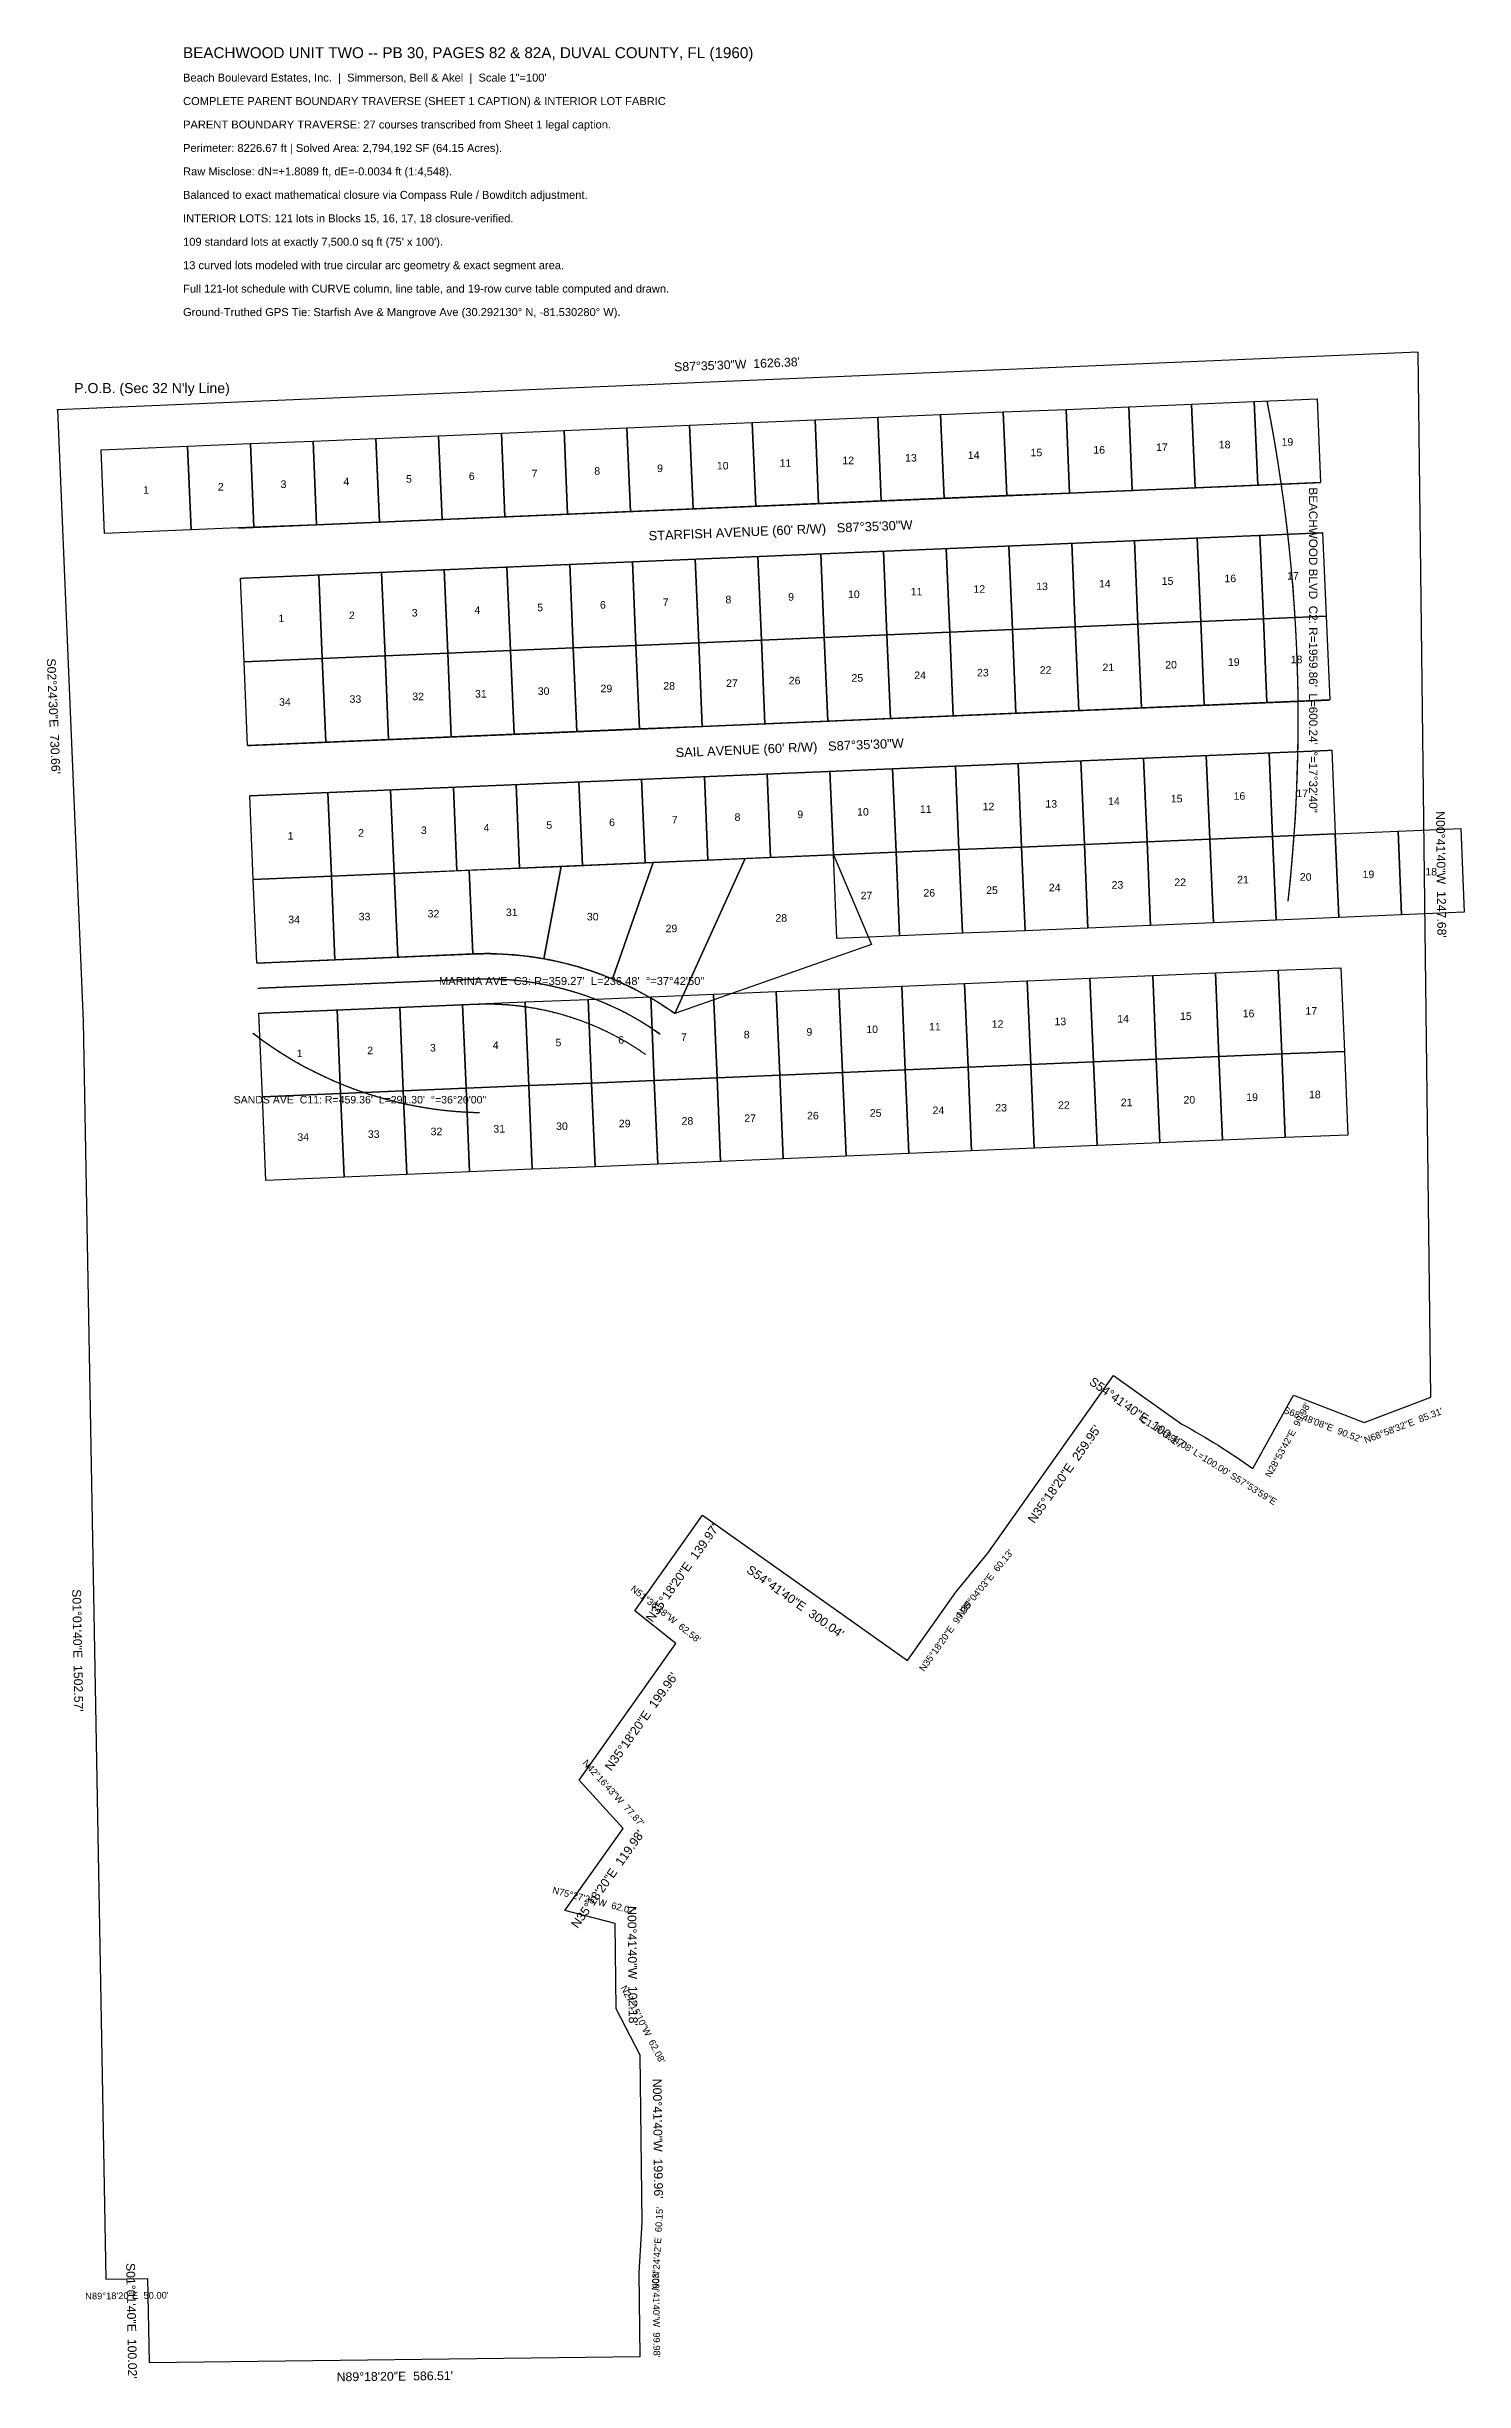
# Model space of a CAD drawing. Extents: x -13 to 3646, y -2354 to 434.
# Drawn here: x -13 to 1680, y -2354 to 434 of the extents above; entities that cross this region are included whole.
import ezdxf
from ezdxf.enums import TextEntityAlignment as Align

# ---------------------------------------------------------------- set-up
doc = ezdxf.new("R2010")
doc.units = 0
for name, pattern in [('DASHED', [0.75, 0.5, -0.25]), ('ROT_-14.53', [0]), ('ROT_-21.21', [0]), ('ROT_-32.11', [0]), ('ROT_-35.32', [0]), ('ROT_-38.38', [0]), ('ROT_-47.71', [0]), ('ROT_-62.74', [0]), ('ROT_-87.59', [0]), ('ROT_-88.97', [0]), ('ROT_-89.31', [0]), ('ROT_0.68', [0]), ('ROT_2.41', [0]), ('ROT_2.42', [0]), ('ROT_21.01', [0]), ('ROT_270.00', [0]), ('ROT_50.92', [0]), ('ROT_54.69', [0]), ('ROT_61.10', [0]), ('ROT_86.59', [0])]:
    doc.linetypes.add(name, pattern=pattern)
for name, color, linetype in [('BOUNDARY', 7, 'CONTINUOUS'), ('CONTROL', 1, 'CONTINUOUS'), ('CURVE', 6, 'CONTINUOUS'), ('DIM-LABELS', 3, 'CONTINUOUS'), ('LOT_LINE', 4, 'CONTINUOUS'), ('ROW_STREET', 2, 'DASHED'), ('TEXT-LABELS', 7, 'CONTINUOUS'), ('TITLEBLOCK', 2, 'CONTINUOUS')]:
    doc.layers.add(name, color=color, linetype=linetype)
doc.styles.get("Standard").update_dxf_attribs({"font": 'Arial'})

msp = doc.modelspace()

# ---------------------------------------------------------------- linework, layer by layer
at = {"layer": 'BOUNDARY'}
for p, q in [((1624.9328, 68.6992), (0, 0)), ((1640.0575, -1178.8847), (1624.9328, 68.6992)), ((0, 0), (30.6966, -730.0154)), ((30.6966, -730.0154), (57.6431, -2232.344)), ((1111.0134, -1365.3215), (1261.277, -1153.1975)), ((1261.277, -1153.1975), (1343.0158, -1211.1057)), ((1427.7109, -1264.2573), (1476.0315, -1176.7286)), ((1476.0315, -1176.7286), (1560.4174, -1209.4759)), ((1560.4174, -1209.4759), (1640.0575, -1178.8847)), ((689.5815, -1434.361), (770.4927, -1320.1404)), ((770.4927, -1320.1404), (1015.3173, -1493.5874)), ((1073.111, -1412.0012), (1111.0134, -1365.3215)), ((1015.3173, -1493.5874), (1073.111, -1412.0012)), ((738.64, -1473.2159), (689.5815, -1434.361)), ((623.0526, -1636.3882), (738.64, -1473.2159)), ((675.4452, -1693.9931), (623.0526, -1636.3882)), ((606.0928, -1791.8965), (675.4452, -1693.9931)), ((666.174, -1807.4691), (606.0928, -1791.8965)), ((667.4126, -1909.6391), (666.174, -1807.4691)), ((695.8446, -1964.8232), (667.4126, -1909.6391)), ((698.2686, -2164.7645), (695.8446, -1964.8232)), ((694.6884, -2224.8047), (698.2686, -2164.7645)), ((695.9004, -2324.7753), (694.6884, -2224.8047)), ((57.6431, -2232.344), (107.6395, -2231.749)), ((107.6395, -2231.749), (109.4332, -2331.7549)), ((109.4332, -2331.7549), (695.9004, -2324.7753))]:
    msp.add_line(p, q, dxfattribs=at)
msp.add_lwpolyline([(1343.0158, -1211.1057), (1348.4758, -1214.1443), (1353.9145, -1217.221), (1359.3315, -1220.3357), (1364.7266, -1223.4881), (1370.0996, -1226.6782), (1375.4501, -1229.9057), (1380.778, -1233.1706), (1386.0829, -1236.4726), (1391.3645, -1239.8116), (1396.6228, -1243.1875), (1401.8573, -1246.6), (1407.0678, -1250.049), (1412.2541, -1253.5343), (1417.4159, -1257.0558), (1422.553, -1260.6133), (1427.665, -1264.2066)], dxfattribs=at)
at = {"layer": 'CONTROL'}
msp.add_point((0, 0), dxfattribs=at)
at = {"layer": 'CURVE'}
for points in [[(1444.326, 10.7014), (1449.018, -13.8595), (1453.3962, -38.4783), (1457.4599, -63.1509), (1461.2085, -87.8734), (1464.6414, -112.6417), (1467.7581, -137.4517), (1470.5579, -162.2995), (1473.0405, -187.1811), (1475.2054, -212.0922), (1477.0524, -237.029), (1478.581, -261.9873), (1479.7911, -286.963), (1480.6825, -311.9522), (1481.2549, -336.9507), (1481.5084, -361.9545), (1481.4428, -386.9594), (1481.0582, -411.9615), (1480.3547, -436.9567), (1479.3323, -461.9408), (1477.9913, -486.9099), (1476.3318, -511.8598), (1474.3541, -536.7866), (1472.0585, -561.686), (1469.4455, -586.5542)], [(497.2611, -679.705), (507.1103, -679.4259), (516.9634, -679.4171), (526.8131, -679.6784), (536.6519, -680.2098), (546.4724, -681.0107), (556.2673, -682.0807), (566.0291, -683.4189), (575.7506, -685.0242), (585.4244, -686.8956), (595.0433, -689.0315), (604.5999, -691.4304), (614.0872, -694.0905), (623.498, -697.0098), (632.8251, -700.186), (642.0617, -703.6168), (651.2007, -707.2996), (660.2353, -711.2316), (669.1586, -715.4099), (677.964, -719.8314), (686.6449, -724.4926), (695.1946, -729.3902), (703.6069, -734.5204), (711.8753, -739.8793), (719.9936, -745.4629)], [(503.9844, -839.5636), (489.4295, -839.0434), (474.8984, -838.0619), (460.4057, -836.6203), (445.9659, -834.72), (431.5937, -832.3629), (417.3034, -829.5513), (403.1095, -826.2882), (389.0261, -822.5767), (375.0674, -818.4206), (361.2476, -813.8241), (347.5804, -808.7918), (334.0795, -803.3287), (320.7587, -797.4404), (307.6312, -791.1328), (294.7103, -784.4121), (282.009, -777.2853), (269.5399, -769.7593), (257.3157, -761.8419), (245.3487, -753.5409), (233.6508, -744.8647)], [(1343.0158, -1211.1057), (1348.4758, -1214.1443), (1353.9145, -1217.221), (1359.3315, -1220.3357), (1364.7266, -1223.4881), (1370.0996, -1226.6782), (1375.4501, -1229.9057), (1380.778, -1233.1706), (1386.0829, -1236.4726), (1391.3645, -1239.8116), (1396.6228, -1243.1875), (1401.8573, -1246.6), (1407.0678, -1250.049), (1412.2541, -1253.5343), (1417.4159, -1257.0558), (1422.553, -1260.6133), (1427.665, -1264.2066)]]:
    msp.add_lwpolyline(points, dxfattribs=at)
at = {"layer": 'LOT_LINE'}
for points in [[(1129.6043, -2.5352), (1204.538, 0.6164), (1208.7401, -99.2953), (1133.8064, -102.4468)], [(1204.538, 0.6164), (1279.4718, 3.768), (1283.6739, -96.1437), (1208.7401, -99.2953)], [(1279.4718, 3.768), (1354.4055, 6.9195), (1358.6076, -92.9921), (1283.6739, -96.1437)], [(1354.4055, 6.9195), (1429.3393, 10.0711), (1433.5414, -89.8406), (1358.6076, -92.9921)], [(1429.3393, 10.0711), (1504.2731, 13.2227), (1508.4751, -86.689), (1433.5414, -89.8406)], [(455.2005, -30.8993), (530.1342, -27.7478), (534.3363, -127.6594), (459.4026, -130.811)], [(530.1342, -27.7478), (605.068, -24.5962), (609.2701, -124.5079), (534.3363, -127.6594)], [(605.068, -24.5962), (680.0017, -21.4446), (684.2038, -121.3563), (609.2701, -124.5079)], [(680.0017, -21.4446), (754.9355, -18.293), (759.1376, -118.2047), (684.2038, -121.3563)], [(754.9355, -18.293), (829.8693, -15.1415), (834.0714, -115.0531), (759.1376, -118.2047)], [(829.8693, -15.1415), (904.803, -11.9899), (909.0051, -111.9016), (834.0714, -115.0531)], [(904.803, -11.9899), (979.7368, -8.8383), (983.9389, -108.75), (909.0051, -111.9016)], [(979.7368, -8.8383), (1054.6705, -5.6867), (1058.8726, -105.5984), (983.9389, -108.75)], [(1054.6705, -5.6867), (1129.6043, -2.5352), (1133.8064, -102.4468), (1058.8726, -105.5984)], [(52.0569, -47.8548), (155.4655, -43.5056), (159.6676, -143.4173), (56.259, -147.7665)], [(155.4655, -43.5056), (230.3992, -40.354), (234.6013, -140.2657), (159.6676, -143.4173)], [(230.3992, -40.354), (305.333, -37.2025), (309.5351, -137.1141), (234.6013, -140.2657)], [(305.333, -37.2025), (380.2667, -34.0509), (384.4688, -133.9626), (309.5351, -137.1141)], [(380.2667, -34.0509), (455.2005, -30.8993), (459.4026, -130.811), (384.4688, -133.9626)], [(986.4601, -168.697), (1061.3939, -165.5454), (1065.596, -265.4571), (990.6622, -268.6087)], [(1061.3939, -165.5454), (1136.3276, -162.3938), (1140.5297, -262.3055), (1065.596, -265.4571)], [(1136.3276, -162.3938), (1211.2614, -159.2423), (1215.4635, -259.1539), (1140.5297, -262.3055)], [(1211.2614, -159.2423), (1286.1951, -156.0907), (1290.3972, -256.0024), (1215.4635, -259.1539)], [(1286.1951, -156.0907), (1361.1289, -152.9391), (1365.331, -252.8508), (1290.3972, -256.0024)], [(1361.1289, -152.9391), (1436.0627, -149.7876), (1440.2647, -249.6992), (1365.331, -252.8508)], [(1436.0627, -149.7876), (1510.9964, -146.636), (1515.1985, -246.5477), (1440.2647, -249.6992)], [(312.0563, -197.0611), (386.9901, -193.9096), (391.1922, -293.8212), (316.2584, -296.9728)], [(386.9901, -193.9096), (461.9238, -190.758), (466.1259, -290.6697), (391.1922, -293.8212)], [(461.9238, -190.758), (536.8576, -187.6064), (541.0597, -287.5181), (466.1259, -290.6697)], [(536.8576, -187.6064), (611.7913, -184.4549), (615.9934, -284.3665), (541.0597, -287.5181)], [(611.7913, -184.4549), (686.7251, -181.3033), (690.9272, -281.215), (615.9934, -284.3665)], [(686.7251, -181.3033), (761.6589, -178.1517), (765.861, -278.0634), (690.9272, -281.215)], [(761.6589, -178.1517), (836.5926, -175.0001), (840.7947, -274.9118), (765.861, -278.0634)], [(836.5926, -175.0001), (911.5264, -171.8486), (915.7285, -271.7602), (840.7947, -274.9118)], [(911.5264, -171.8486), (986.4601, -168.697), (990.6622, -268.6087), (915.7285, -271.7602)], [(218.6389, -200.9901), (312.0563, -197.0611), (316.2584, -296.9728), (222.841, -300.9018)], [(1365.331, -252.8508), (1440.2647, -249.6992), (1444.4668, -349.6109), (1369.5331, -352.7625)], [(1440.2647, -249.6992), (1515.1985, -246.5477), (1519.4006, -346.4593), (1444.4668, -349.6109)], [(690.9272, -281.215), (765.861, -278.0634), (770.0631, -377.9751), (695.1293, -381.1266)], [(765.861, -278.0634), (840.7947, -274.9118), (844.9968, -374.8235), (770.0631, -377.9751)], [(840.7947, -274.9118), (915.7285, -271.7602), (919.9306, -371.6719), (844.9968, -374.8235)], [(915.7285, -271.7602), (990.6622, -268.6087), (994.8643, -368.5203), (919.9306, -371.6719)], [(990.6622, -268.6087), (1065.596, -265.4571), (1069.7981, -365.3688), (994.8643, -368.5203)], [(1065.596, -265.4571), (1140.5297, -262.3055), (1144.7318, -362.2172), (1069.7981, -365.3688)], [(1140.5297, -262.3055), (1215.4635, -259.1539), (1219.6656, -359.0656), (1144.7318, -362.2172)], [(1215.4635, -259.1539), (1290.3972, -256.0024), (1294.5993, -355.914), (1219.6656, -359.0656)], [(1290.3972, -256.0024), (1365.331, -252.8508), (1369.5331, -352.7625), (1294.5993, -355.914)], [(222.841, -300.9018), (316.2584, -296.9728), (320.4605, -396.8845), (227.0431, -400.8135)], [(316.2584, -296.9728), (391.1922, -293.8212), (395.3943, -393.7329), (320.4605, -396.8845)], [(391.1922, -293.8212), (466.1259, -290.6697), (470.328, -390.5813), (395.3943, -393.7329)], [(466.1259, -290.6697), (541.0597, -287.5181), (545.2618, -387.4298), (470.328, -390.5813)], [(541.0597, -287.5181), (615.9934, -284.3665), (620.1955, -384.2782), (545.2618, -387.4298)], [(615.9934, -284.3665), (690.9272, -281.215), (695.1293, -381.1266), (620.1955, -384.2782)], [(1222.1868, -419.0126), (1297.1206, -415.8611), (1301.3227, -515.7727), (1226.3889, -518.9243)], [(1297.1206, -415.8611), (1372.0543, -412.7095), (1376.2564, -512.6212), (1301.3227, -515.7727)], [(1372.0543, -412.7095), (1446.9881, -409.5579), (1451.1902, -509.4696), (1376.2564, -512.6212)], [(1446.9881, -409.5579), (1521.9219, -406.4063), (1526.124, -506.318), (1451.1902, -509.4696)], [(547.783, -447.3768), (622.7168, -444.2252), (626.9189, -544.1369), (551.9851, -547.2885)], [(622.7168, -444.2252), (697.6506, -441.0736), (701.8527, -540.9853), (626.9189, -544.1369)], [(697.6506, -441.0736), (772.5843, -437.9221), (776.7864, -537.8337), (701.8527, -540.9853)], [(772.5843, -437.9221), (847.5181, -434.7705), (851.7202, -534.6822), (776.7864, -537.8337)], [(847.5181, -434.7705), (922.4518, -431.6189), (926.6539, -531.5306), (851.7202, -534.6822)], [(922.4518, -431.6189), (997.3856, -428.4673), (1001.5877, -528.379), (926.6539, -531.5306)], [(997.3856, -428.4673), (1072.3193, -425.3158), (1076.5214, -525.2274), (1001.5877, -528.379)], [(1072.3193, -425.3158), (1147.2531, -422.1642), (1151.4552, -522.0759), (1076.5214, -525.2274)], [(1147.2531, -422.1642), (1222.1868, -419.0126), (1226.3889, -518.9243), (1151.4552, -522.0759)], [(229.5644, -460.7605), (322.9818, -456.8315), (327.1839, -556.7432), (233.7665, -560.6721)], [(322.9818, -456.8315), (397.9155, -453.6799), (402.1176, -553.5916), (327.1839, -556.7432)], [(397.9155, -453.6799), (472.8493, -450.5284), (477.0514, -550.44), (402.1176, -553.5916)], [(472.8493, -450.5284), (547.783, -447.3768), (551.9851, -547.2885), (477.0514, -550.44)], [(1601.0577, -503.1664), (1675.9915, -500.0149), (1680.1936, -599.9265), (1605.2598, -603.0781)], [(926.6539, -531.5306), (1001.5877, -528.379), (1005.7898, -628.2907), (930.856, -631.4423)], [(1001.5877, -528.379), (1076.5214, -525.2274), (1080.7235, -625.1391), (1005.7898, -628.2907)], [(1076.5214, -525.2274), (1151.4552, -522.0759), (1155.6573, -621.9875), (1080.7235, -625.1391)], [(1151.4552, -522.0759), (1226.3889, -518.9243), (1230.591, -618.836), (1155.6573, -621.9875)], [(1226.3889, -518.9243), (1301.3227, -515.7727), (1305.5248, -615.6844), (1230.591, -618.836)], [(1301.3227, -515.7727), (1376.2564, -512.6212), (1380.4585, -612.5328), (1305.5248, -615.6844)], [(1376.2564, -512.6212), (1451.1902, -509.4696), (1455.3923, -609.3813), (1380.4585, -612.5328)], [(1451.1902, -509.4696), (1526.124, -506.318), (1530.3261, -606.2297), (1455.3923, -609.3813)], [(1526.124, -506.318), (1601.0577, -503.1664), (1605.2598, -603.0781), (1530.3261, -606.2297)], [(233.7665, -560.6721), (327.1839, -556.7432), (331.386, -656.6548), (237.9686, -660.5838)], [(327.1839, -556.7432), (402.1176, -553.5916), (406.3197, -653.5033), (331.386, -656.6548)], [(402.1176, -553.5916), (491.7984, -549.8198), (496.0004, -649.7315), (406.3197, -653.5033)], [(491.7984, -549.8198), (601.7012, -545.1975), (581.0441, -655.4953), (574.0271, -654.3036), (566.9896, -653.2403), (559.9338, -652.3059), (552.8621, -651.5006), (545.7769, -650.8248), (538.6805, -650.2786), (531.5753, -649.8623), (524.4637, -649.5759), (517.348, -649.4196), (510.2306, -649.3935), (503.114, -649.4974), (496.0004, -649.7315)], [(601.7012, -545.1975), (711.604, -540.5752), (662.7943, -679.6311), (656.205, -676.9407), (649.5676, -674.3712), (642.8844, -671.9234), (636.1575, -669.5983), (629.3892, -667.3965), (622.5818, -665.3189), (615.7376, -663.366), (608.8587, -661.5387), (601.9477, -659.8373), (595.0067, -658.2627), (588.038, -656.8152), (581.0441, -655.4953)], [(711.604, -540.5752), (821.5069, -535.9529), (737.3314, -720.9816), (731.4857, -716.9214), (725.5667, -712.9689), (719.5764, -709.1252), (713.5169, -705.3916), (707.3901, -701.7695), (701.1981, -698.26), (694.943, -694.8643), (688.6268, -691.5835), (682.2517, -688.4188), (675.8198, -685.3711), (669.3333, -682.4416), (662.7943, -679.6311)], [(821.5069, -535.9529), (926.6539, -531.5306), (972.1729, -638.6178), (737.3314, -720.9816)], [(1457.9136, -669.3283), (1532.8473, -666.1767), (1537.0494, -766.0884), (1462.1157, -769.2399)], [(783.5098, -697.6924), (858.4435, -694.5408), (862.6456, -794.4525), (787.7119, -797.6041)], [(858.4435, -694.5408), (933.3773, -691.3893), (937.5794, -791.3009), (862.6456, -794.4525)], [(933.3773, -691.3893), (1008.311, -688.2377), (1012.5131, -788.1494), (937.5794, -791.3009)], [(1008.311, -688.2377), (1083.2448, -685.0861), (1087.4469, -784.9978), (1012.5131, -788.1494)], [(1083.2448, -685.0861), (1158.1785, -681.9345), (1162.3806, -781.8462), (1087.4469, -784.9978)], [(1158.1785, -681.9345), (1233.1123, -678.783), (1237.3144, -778.6946), (1162.3806, -781.8462)], [(1233.1123, -678.783), (1308.046, -675.6314), (1312.2481, -775.5431), (1237.3144, -778.6946)], [(1308.046, -675.6314), (1382.9798, -672.4798), (1387.1819, -772.3915), (1312.2481, -775.5431)], [(1382.9798, -672.4798), (1457.9136, -669.3283), (1462.1157, -769.2399), (1387.1819, -772.3915)], [(240.4898, -720.5308), (333.9072, -716.6018), (338.1093, -816.5135), (244.6919, -820.4425)], [(333.9072, -716.6018), (408.841, -713.4503), (413.0431, -813.3619), (338.1093, -816.5135)], [(408.841, -713.4503), (483.7747, -710.2987), (487.9768, -810.2104), (413.0431, -813.3619)], [(483.7747, -710.2987), (558.7085, -707.1471), (562.9106, -807.0588), (487.9768, -810.2104)], [(558.7085, -707.1471), (633.6423, -703.9956), (637.8444, -803.9072), (562.9106, -807.0588)], [(633.6423, -703.9956), (708.576, -700.844), (712.7781, -800.7557), (637.8444, -803.9072)], [(708.576, -700.844), (783.5098, -697.6924), (787.7119, -797.6041), (712.7781, -800.7557)], [(1162.3806, -781.8462), (1237.3144, -778.6946), (1241.5165, -878.6063), (1166.5827, -881.7579)], [(1237.3144, -778.6946), (1312.2481, -775.5431), (1316.4502, -875.4547), (1241.5165, -878.6063)], [(1312.2481, -775.5431), (1387.1819, -772.3915), (1391.384, -872.3032), (1316.4502, -875.4547)], [(1387.1819, -772.3915), (1462.1157, -769.2399), (1466.3177, -869.1516), (1391.384, -872.3032)], [(1462.1157, -769.2399), (1537.0494, -766.0884), (1541.2515, -866), (1466.3177, -869.1516)], [(487.9768, -810.2104), (562.9106, -807.0588), (567.1127, -906.9705), (492.1789, -910.122)], [(562.9106, -807.0588), (637.8444, -803.9072), (642.0464, -903.8189), (567.1127, -906.9705)], [(637.8444, -803.9072), (712.7781, -800.7557), (716.9802, -900.6673), (642.0464, -903.8189)], [(712.7781, -800.7557), (787.7119, -797.6041), (791.914, -897.5158), (716.9802, -900.6673)], [(787.7119, -797.6041), (862.6456, -794.4525), (866.8477, -894.3642), (791.914, -897.5158)], [(862.6456, -794.4525), (937.5794, -791.3009), (941.7815, -891.2126), (866.8477, -894.3642)], [(937.5794, -791.3009), (1012.5131, -788.1494), (1016.7152, -888.061), (941.7815, -891.2126)], [(1012.5131, -788.1494), (1087.4469, -784.9978), (1091.649, -884.9095), (1016.7152, -888.061)], [(1087.4469, -784.9978), (1162.3806, -781.8462), (1166.5827, -881.7579), (1091.649, -884.9095)], [(244.6919, -820.4425), (338.1093, -816.5135), (342.3114, -916.4252), (248.894, -920.3542)], [(338.1093, -816.5135), (413.0431, -813.3619), (417.2452, -913.2736), (342.3114, -916.4252)], [(413.0431, -813.3619), (487.9768, -810.2104), (492.1789, -910.122), (417.2452, -913.2736)]]:
    msp.add_lwpolyline(points, close=True, dxfattribs=at)
at = {"layer": 'ROW_STREET'}
for p, q in [((216.1177, -141.0431), (1508.4751, -86.689)), ((218.6389, -200.9901), (1510.9964, -146.636)), ((227.0431, -400.8135), (1519.4006, -346.4593)), ((229.5644, -460.7605), (1521.9219, -406.4063)), ((237.9686, -660.5838), (496.0004, -649.7315)), ((239.2292, -690.5573), (497.2611, -679.705)), ((240.4898, -720.5308), (498.5217, -709.6785))]:
    msp.add_line(p, q, dxfattribs=at)
for points in [[(1444.326, 10.7014), (1449.018, -13.8595), (1453.3962, -38.4783), (1457.4599, -63.1509), (1461.2085, -87.8734), (1464.6414, -112.6417), (1467.7581, -137.4517), (1470.5579, -162.2995), (1473.0405, -187.1811), (1475.2054, -212.0922), (1477.0524, -237.029), (1478.581, -261.9873), (1479.7911, -286.963), (1480.6825, -311.9522), (1481.2549, -336.9507), (1481.5084, -361.9545), (1481.4428, -386.9594), (1481.0582, -411.9615), (1480.3547, -436.9567), (1479.3323, -461.9408), (1477.9913, -486.9099), (1476.3318, -511.8598), (1474.3541, -536.7866), (1472.0585, -561.686), (1469.4455, -586.5542)], [(496.0004, -649.7315), (506.6721, -649.4291), (517.348, -649.4195), (528.0201, -649.7027), (538.6805, -650.2784), (549.3211, -651.1463), (559.9338, -652.3056), (570.5108, -653.7555), (581.0441, -655.4949), (591.5257, -657.5225), (601.9477, -659.8368), (612.3024, -662.4361), (622.5819, -665.3183), (632.7785, -668.4813), (642.8845, -671.9227), (652.8923, -675.64), (662.7944, -679.6303), (672.5834, -683.8907), (682.2519, -688.4179), (691.7926, -693.2085), (701.1983, -698.259), (710.462, -703.5655), (719.5767, -709.1241), (728.5355, -714.9305), (737.3317, -720.9804)], [(497.2611, -679.705), (507.1103, -679.4259), (516.9634, -679.4171), (526.8131, -679.6784), (536.6519, -680.2098), (546.4724, -681.0107), (556.2673, -682.0807), (566.0291, -683.4189), (575.7506, -685.0242), (585.4244, -686.8956), (595.0433, -689.0315), (604.5999, -691.4304), (614.0872, -694.0905), (623.498, -697.0098), (632.8251, -700.186), (642.0617, -703.6168), (651.2007, -707.2996), (660.2353, -711.2316), (669.1586, -715.4099), (677.964, -719.8314), (686.6449, -724.4926), (695.1946, -729.3902), (703.6069, -734.5204), (711.8753, -739.8793), (719.9936, -745.4629)], [(498.5217, -709.6785), (507.5485, -709.4227), (516.5788, -709.4146), (525.606, -709.6541), (534.6233, -710.1411), (543.6238, -710.8752), (552.6008, -711.8558), (561.5475, -713.0823), (570.4572, -714.5536), (579.3232, -716.2687), (588.1388, -718.2262), (596.8975, -720.4248), (605.5925, -722.8628), (614.2175, -725.5383), (622.7658, -728.4493), (631.2311, -731.5936), (639.607, -734.9689), (647.8871, -738.5726), (656.0654, -742.402), (664.1355, -746.4542), (672.0915, -750.7262), (679.9273, -755.2148), (687.6371, -759.9166), (695.2151, -764.8281), (702.6555, -769.9455)], [(503.9844, -839.5636), (489.4295, -839.0434), (474.8984, -838.0619), (460.4057, -836.6203), (445.9659, -834.72), (431.5937, -832.3629), (417.3034, -829.5513), (403.1095, -826.2882), (389.0261, -822.5767), (375.0674, -818.4206), (361.2476, -813.8241), (347.5804, -808.7918), (334.0795, -803.3287), (320.7587, -797.4404), (307.6312, -791.1328), (294.7103, -784.4121), (282.009, -777.2853), (269.5399, -769.7593), (257.3157, -761.8419), (245.3487, -753.5409), (233.6508, -744.8647)]]:
    msp.add_lwpolyline(points, dxfattribs=at)

# ---------------------------------------------------------------- texts
at = {"layer": 'CONTROL'}
msp.add_text("P.O.B. (Sec 32 N'ly Line)", height=12, dxfattribs=at).set_placement((20, 20))
at = {"layer": 'DIM-LABELS', "linetype": 'ROT_2.42'}
msp.add_text('S87%%d35\'30"W  1626.38\'', height=10.5, rotation=2.42, dxfattribs=at).set_placement((811.6216, 54.3318), align=Align.MIDDLE_CENTER)
at = {"layer": 'DIM-LABELS', "linetype": 'ROT_-87.59'}
msp.add_text('S02%%d24\'30"E  730.66\'', height=10.5, rotation=-87.59, dxfattribs=at).set_placement((-4.634, -365.8479), align=Align.MIDDLE_CENTER)
at = {"layer": 'DIM-LABELS', "linetype": 'ROT_-89.31'}
for s, height, p in [('N00%%d41\'40"W  1247.68\'', 10.5, (1652.4937, -554.8503)), ('N00%%d41\'40"W  102.18\'', 10.5, (686.7918, -1858.3117)), ('N00%%d41\'40"W  199.96\'', 10.5, (717.0551, -2064.5514)), ('N00%%d41\'40"W  99.98\'', 8, (715.293, -2274.5476))]:
    msp.add_text(s, height=height, rotation=-89.31, dxfattribs=at).set_placement(p, align=Align.MIDDLE_CENTER)
at = {"layer": 'DIM-LABELS', "linetype": 'ROT_-35.32'}
for s, p in [('S54%%d41\'40"E  100.17\'', (1290.5848, -1198.4711)), ('S54%%d41\'40"E  300.04\'', (881.3433, -1423.1835))]:
    msp.add_text(s, height=10.5, rotation=-35.32, dxfattribs=at).set_placement(p, align=Align.MIDDLE_CENTER)
at = {"layer": 'DIM-LABELS', "linetype": 'ROT_61.10'}
msp.add_text('N28%%d53\'42"E  99.98\'', height=8, rotation=61.1, dxfattribs=at).set_placement((1469.3803, -1230.1589), align=Align.MIDDLE_CENTER)
at = {"layer": 'DIM-LABELS', "linetype": 'ROT_-21.21'}
msp.add_text('S68%%d48\'08"E  90.52\'', height=8, rotation=-21.21, dxfattribs=at).set_placement((1510.9889, -1211.7475), align=Align.MIDDLE_CENTER)
at = {"layer": 'DIM-LABELS', "linetype": 'ROT_21.01'}
msp.add_text('N68%%d58\'32"E  85.31\'', height=8, rotation=21.01, dxfattribs=at).set_placement((1607.4089, -1212.8503), align=Align.MIDDLE_CENTER)
at = {"layer": 'DIM-LABELS', "linetype": 'ROT_54.69'}
for s, height, p in [('N35%%d18\'20"E  259.95\'', 10.5, (1202.4654, -1270.8203)), ('N35%%d18\'20"E  139.97\'', 10.5, (746.3572, -1388.8115)), ('N35%%d18\'20"E  99.98\'', 8, (1060.5343, -1464.3551)), ('N35%%d18\'20"E  199.96\'', 10.5, (697.1664, -1566.3629)), ('N35%%d18\'20"E  119.98\'', 10.5, (657.0892, -1754.5056))]:
    msp.add_text(s, height=height, rotation=54.69, dxfattribs=at).set_placement(p, align=Align.MIDDLE_CENTER)
at = {"layer": 'DIM-LABELS', "linetype": 'ROT_-32.11'}
msp.add_text('C1: R=894.08\' L=100.00\' S57%%d53\'59"E', height=8, rotation=-32.11, dxfattribs=at).set_placement((1374.7321, -1254.6219), align=Align.MIDDLE_CENTER)
at = {"layer": 'DIM-LABELS', "linetype": 'ROT_50.92'}
msp.add_text('N39%%d04\'03"E  60.13\'', height=8, rotation=50.92, dxfattribs=at).set_placement((1107.5885, -1401.2682), align=Align.MIDDLE_CENTER)
at = {"layer": 'DIM-LABELS', "linetype": 'ROT_-88.97'}
for s, p in [('S01%%d01\'40"E  1502.57\'', (24.1731, -1481.5384)), ('S01%%d01\'40"E  100.02\'', (88.5396, -2282.1106))]:
    msp.add_text(s, height=10.5, rotation=-88.97, dxfattribs=at).set_placement(p, align=Align.MIDDLE_CENTER)
at = {"layer": 'DIM-LABELS', "linetype": 'ROT_-38.38'}
msp.add_text('N51%%d36\'38"W  62.58\'', height=8, rotation=-38.38, dxfattribs=at).set_placement((726.5281, -1438.1102), align=Align.MIDDLE_CENTER)
at = {"layer": 'DIM-LABELS', "linetype": 'ROT_-47.71'}
msp.add_text('N42%%d16\'43"W  77.87\'', height=8, rotation=-47.71, dxfattribs=at).set_placement((664.0446, -1651.7338), align=Align.MIDDLE_CENTER)
at = {"layer": 'DIM-LABELS', "linetype": 'ROT_-14.53'}
msp.add_text('N75%%d27\'25"W  62.07\'', height=8, rotation=-14.53, dxfattribs=at).set_placement((641.1514, -1780.3226), align=Align.MIDDLE_CENTER)
at = {"layer": 'DIM-LABELS', "linetype": 'ROT_-62.74'}
msp.add_text('N27%%d15\'10"W  62.08\'', height=8, rotation=-62.74, dxfattribs=at).set_placement((699.4076, -1928.071), align=Align.MIDDLE_CENTER)
at = {"layer": 'DIM-LABELS', "linetype": 'ROT_86.59'}
msp.add_text('N03%%d24\'42"E  60.15\'', height=8, rotation=86.59, dxfattribs=at).set_placement((716.443, -2195.9751), align=Align.MIDDLE_CENTER)
at = {"layer": 'DIM-LABELS', "linetype": 'ROT_0.68'}
for s, height, p in [('N89%%d18\'20"E  50.00\'', 8, (82.8793, -2252.0451)), ('N89%%d18\'20"E  586.51\'', 10.5, (402.9048, -2348.2637))]:
    msp.add_text(s, height=height, rotation=0.68, dxfattribs=at).set_placement(p, align=Align.MIDDLE_CENTER)
at = {"layer": 'ROW_STREET', "linetype": 'ROT_270.00'}
msp.add_text('BEACHWOOD BLVD  C2: R=1959.86\'  L=600.24\'  %%d=17%%d32\'40"', height=10, rotation=270, dxfattribs=at).set_placement((1499.7911, -286.963), align=Align.MIDDLE_CENTER)
at = {"layer": 'ROW_STREET', "linetype": 'ROT_2.41'}
for s, p in [('STARFISH AVENUE (60\' R/W)   S87%%d35\'30"W', (863.557, -143.8395)), ('SAIL AVENUE (60\' R/W)   S87%%d35\'30"W', (874.4825, -403.6099))]:
    msp.add_text(s, height=11, rotation=2.41, dxfattribs=at).set_placement(p, align=Align.MIDDLE_CENTER)
at = {"layer": 'ROW_STREET'}
for s, height, p in [('MARINA AVE  C3: R=359.27\'  L=236.48\'  %%d=37%%d42\'50"', 9.5, (614.0872, -682.0905)), ('SANDS AVE  C11: R=459.36\'  L=291.30\'  %%d=36%%d20\'00"', 9, (361.2476, -823.8241))]:
    msp.add_text(s, height=height, dxfattribs=at).set_placement(p, align=Align.MIDDLE_CENTER)
at = {"layer": 'TEXT-LABELS'}
for s, p in [('12', (944.3709, -60.3699)), ('13', (1019.3047, -57.2184)), ('14', (1094.2384, -54.0668)), ('15', (1169.1722, -50.9152)), ('16', (1244.106, -47.7636)), ('17', (1319.0397, -44.6121)), ('18', (1393.9735, -41.4605)), ('19', (1468.9072, -38.3089)), ('4', (344.9009, -85.5825)), ('5', (419.8347, -82.4309)), ('6', (494.7684, -79.2794)), ('7', (569.7022, -76.1278)), ('8', (644.6359, -72.9762)), ('9', (719.5697, -69.8247)), ('10', (794.5034, -66.6731)), ('11', (869.4372, -63.5215)), ('1', (105.8622, -95.636)), ('2', (195.0334, -91.8857)), ('3', (269.9671, -88.7341)), ('17', (1475.6306, -198.1676)), ('8', (801.2268, -226.5318)), ('9', (876.1605, -223.3802)), ('10', (951.0943, -220.2286)), ('11', (1026.028, -217.077)), ('12', (1100.9618, -213.9255)), ('13', (1175.8956, -210.7739)), ('14', (1250.8293, -207.6223)), ('15', (1325.7631, -204.4708)), ('16', (1400.6968, -201.3192)), ('1', (267.4487, -248.9815)), ('2', (351.6243, -245.4412)), ('3', (426.558, -242.2896)), ('4', (501.4918, -239.1381)), ('5', (576.4255, -235.9865)), ('6', (651.3593, -232.8349)), ('7', (726.293, -229.6833)), ('22', (1180.0977, -310.6856)), ('21', (1255.0314, -307.534)), ('20', (1329.9652, -304.3824)), ('19', (1404.8989, -301.2309)), ('18', (1479.8327, -298.0793)), ('31', (505.6939, -339.0497)), ('30', (580.6276, -335.8982)), ('29', (655.5614, -332.7466)), ('28', (730.4951, -329.595)), ('27', (805.4289, -326.4434)), ('26', (880.3626, -323.2919)), ('25', (955.2964, -320.1403)), ('24', (1030.2301, -316.9887)), ('23', (1105.1639, -313.8371)), ('34', (271.6508, -348.8931)), ('33', (355.8264, -345.3529)), ('32', (430.7601, -342.2013)), ('11', (1036.9535, -476.8474)), ('12', (1111.8873, -473.6958)), ('13', (1186.821, -470.5442)), ('14', (1261.7548, -467.3927)), ('15', (1336.6885, -464.2411)), ('16', (1411.6223, -461.0895)), ('17', (1486.556, -457.938)), ('2', (362.5497, -505.2115)), ('3', (437.4835, -502.06)), ('4', (512.4172, -498.9084)), ('5', (587.351, -495.7568)), ('6', (662.2847, -492.6053)), ('7', (737.2185, -489.4537)), ('8', (812.1522, -486.3021)), ('9', (887.086, -483.1505)), ('10', (962.0197, -479.999)), ('1', (278.3741, -508.7518)), ('21', (1415.8244, -561.0012)), ('20', (1490.7581, -557.8496)), ('19', (1565.6919, -554.6981)), ('18', (1640.6256, -551.5465)), ('27', (966.2218, -579.9106)), ('26', (1041.1556, -576.7591)), ('25', (1116.0894, -573.6075)), ('24', (1191.0231, -570.4559)), ('23', (1265.9569, -567.3043)), ('22', (1340.8906, -564.1528)), ('34', (282.5762, -608.6635)), ('33', (366.7518, -605.1232)), ('32', (449.059, -601.6615)), ('31', (542.636, -600.061)), ('30', (639.2859, -605.2248)), ('28', (864.4163, -606.7707)), ('29', (733.3091, -619.2852)), ('14', (1272.6802, -727.163)), ('15', (1347.614, -724.0115)), ('16', (1422.5477, -720.8599)), ('17', (1497.4815, -717.7083)), ('5', (598.2764, -755.5272)), ('6', (673.2102, -752.3756)), ('7', (748.1439, -749.224)), ('8', (823.0777, -746.0725)), ('9', (898.0114, -742.9209)), ('10', (972.9452, -739.7693)), ('11', (1047.879, -736.6177)), ('12', (1122.8127, -733.4662)), ('13', (1197.7465, -730.3146)), ('1', (289.2996, -768.5222)), ('2', (373.4752, -764.9819)), ('3', (448.4089, -761.8303)), ('4', (523.3427, -758.6788)), ('25', (977.1473, -839.681)), ('24', (1052.0811, -836.5294)), ('23', (1127.0148, -833.3778)), ('22', (1201.9486, -830.2263)), ('21', (1276.8823, -827.0747)), ('20', (1351.8161, -823.9231)), ('19', (1426.7498, -820.7716)), ('18', (1501.6836, -817.62)), ('34', (293.5017, -868.4338)), ('33', (377.6773, -864.8936)), ('32', (452.611, -861.742)), ('31', (527.5448, -858.5904)), ('30', (602.4785, -855.4389)), ('29', (677.4123, -852.2873)), ('28', (752.346, -849.1357)), ('27', (827.2798, -845.9841)), ('26', (902.2135, -842.8326))]:
    msp.add_text(s, height=9, dxfattribs=at).set_placement(p, align=Align.MIDDLE_CENTER)
at = {"layer": 'TITLEBLOCK'}
for s, height, p in [('BEACHWOOD UNIT TWO -- PB 30, PAGES 82 & 82A, DUVAL COUNTY, FL (1960)', 13, (150, 420)), ('Beach Boulevard Estates, Inc.  |  Simmerson, Bell & Akel  |  Scale 1"=100\'', 9.5, (150, 392)), ('COMPLETE PARENT BOUNDARY TRAVERSE (SHEET 1 CAPTION) & INTERIOR LOT FABRIC', 9.5, (150, 364)), ('PARENT BOUNDARY TRAVERSE: 27 courses transcribed from Sheet 1 legal caption.', 9.5, (150, 336)), ('Perimeter: 8226.67 ft | Solved Area: 2,794,192 SF (64.15 Acres).', 9.5, (150, 308)), ('Raw Misclose: dN=+1.8089 ft, dE=-0.0034 ft (1:4,548).', 9.5, (150, 280)), ('Balanced to exact mathematical closure via Compass Rule / Bowditch adjustment.', 9.5, (150, 252)), ('INTERIOR LOTS: 121 lots in Blocks 15, 16, 17, 18 closure-verified.', 9.5, (150, 224)), ("109 standard lots at exactly 7,500.0 sq ft (75' x 100').", 9.5, (150, 196)), ('13 curved lots modeled with true circular arc geometry & exact segment area.', 9.5, (150, 168)), ('Full 121-lot schedule with CURVE column, line table, and 19-row curve table computed and drawn.', 9.5, (150, 140)), ('Ground-Truthed GPS Tie: Starfish Ave & Mangrove Ave (30.292130%%d N, -81.530280%%d W).', 9.5, (150, 112))]:
    msp.add_text(s, height=height, dxfattribs=at).set_placement(p)

doc.saveas('drawing.dxf')
